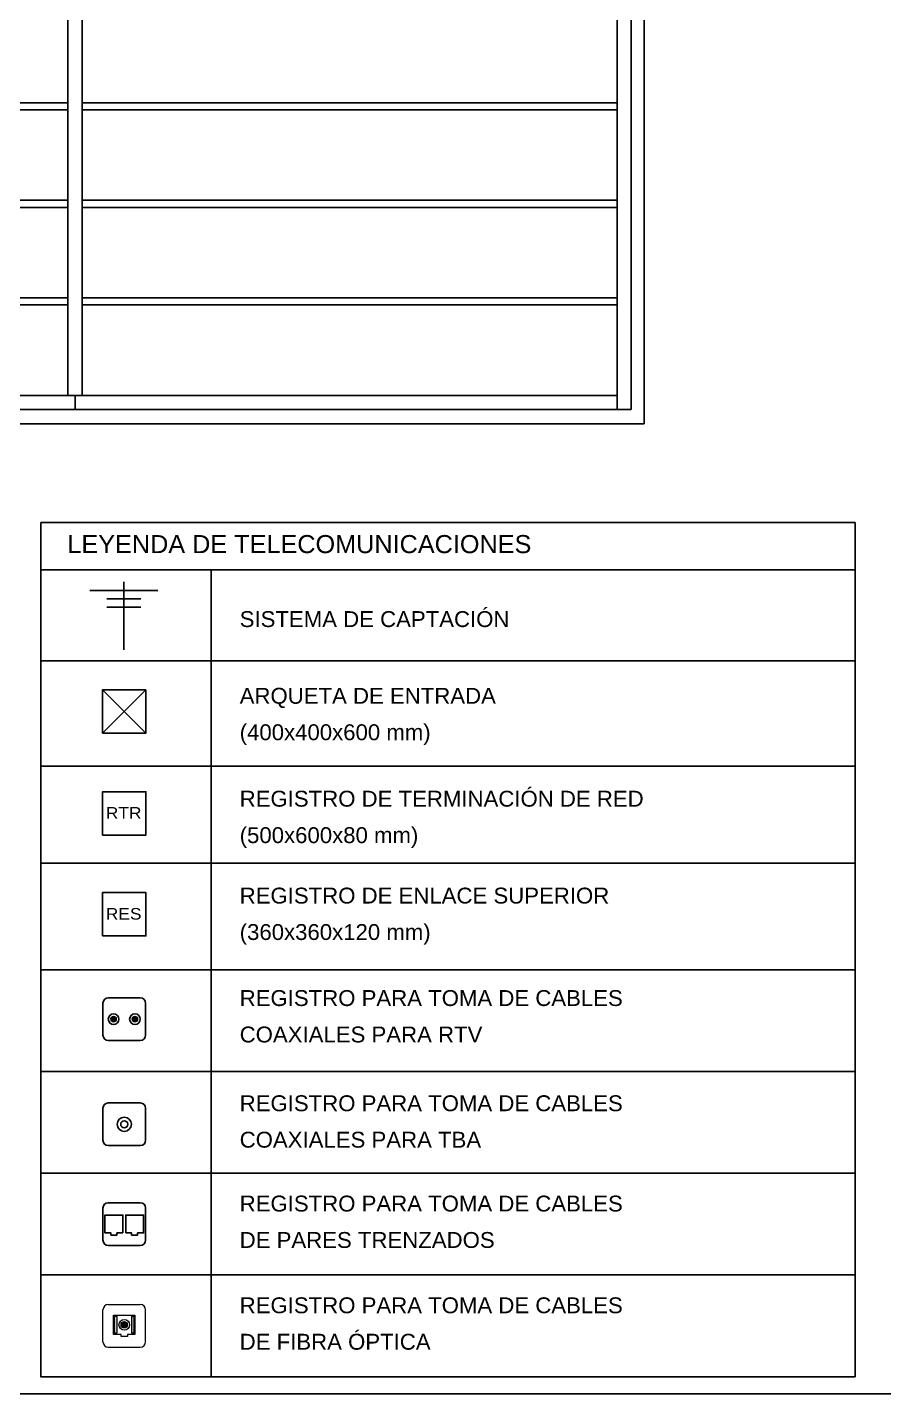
# Model space of a CAD drawing. Header units: millimetres. Extents: x 441156 to 441876, y 4514765 to 4515211.
# Drawn here: x 441449.18 to 441455.22, y 4515026.92 to 4515036.55 of the extents above; entities that cross this region are included whole.
import ezdxf
from ezdxf.enums import TextEntityAlignment as Align

# ---------------------------------------------------------------- set-up
doc = ezdxf.new("R2010")
doc.units = ezdxf.units.MM
doc.linetypes.add('CONTINUA', pattern=[0])
doc.layers.add('01_cartela', color=6, linetype='Continuous', plot=False)
for name, color, linetype in [('01_mono PRIMERA', 2, 'Continuous'), ('01_solar térmico', 3, 'Continuous'), ('01_textos', 7, 'Continuous'), ('CALEFAC_NOTAS', 7, 'Continuous'), ('VENTILACIÓN NOTAS', 7, 'Continuous')]:
    doc.layers.add(name, color=color, linetype=linetype)
doc.layers.add('ICT_NUDOS', color=19, linetype='Continuous', lineweight=0)
doc.styles.add('Estilo1', font='swissel.ttf')
doc.styles.add('NIEVES2', font='sanss___.ttf')

# ---------------------------------------------------------------- blocks, each defined once
blk = doc.blocks.new('A$C07944EAF')
at = {"layer": '01_mono PRIMERA', "color": 254}
for p, q in [((5.9698, 0.2, 0), (5.9698, 3, 0)), ((6.0698, 0.2, 0), (6.0698, 3, 0)), ((9.8423, 0.1), (9.8423, 3)), ((9.9423, 3), (9.9423, 0.1)), ((10.0323, 3), (10.0323, 0)), ((5.9698, 2.2625, 0), (2.1973, 2.2625, 0)), ((9.8423, 2.2625), (6.0698, 2.2625, 0)), ((5.9698, 2.2125, 0), (2.1973, 2.2125, 0)), ((9.8423, 2.2125), (6.0698, 2.2125, 0)), ((5.9698, 1.575, 0), (2.1973, 1.575, 0)), ((9.8423, 1.575), (6.0698, 1.575, 0)), ((5.9698, 1.525, 0), (2.1973, 1.525, 0)), ((9.8423, 1.525), (6.0698, 1.525, 0)), ((5.9698, 0.8875, 0), (2.1973, 0.8875, 0)), ((9.8423, 0.8875), (6.0698, 0.8875, 0)), ((5.9698, 0.8375, 0), (2.1973, 0.8375, 0)), ((9.8423, 0.8375), (6.0698, 0.8375, 0)), ((2.1973, 0.2, 0), (9.8423, 0.2)), ((6.0198, 0.1, 0), (6.0198, 0.2, 0)), ((6.0198, 0.1, 0), (6.0198, 0.2, 0)), ((2.0973, 0.1, 0), (9.9423, 0.1)), ((2.0073, 0, 0), (10.0323, 0))]:
    blk.add_line(p, q, dxfattribs=at)

msp = doc.modelspace()

# ---------------------------------------------------------------- hatches: boundary and pattern name
at = {"layer": '01_solar térmico'}
h = msp.add_hatch(color=202, dxfattribs=at)
edge = h.paths.add_edge_path()
edge.add_arc((441449.79297923, 4515029.55708382), 0.01881416, 0, 360)
h = msp.add_hatch(color=202, dxfattribs=at)
edge = h.paths.add_edge_path()
edge.add_arc((441449.94349252, 4515029.55708382), 0.01881416, 0, 360)
at = {"layer": 'ICT_NUDOS'}
for points in [[(441449.80050489, 4515027.46364969), (441449.81555622, 4515027.46364969), (441449.81555622, 4515027.34323906), (441449.80050489, 4515027.34323906)], [(441449.92091553, 4515027.46364969), (441449.93596685, 4515027.46364969), (441449.93596685, 4515027.34323906), (441449.92091553, 4515027.34323906)]]:
    msp.add_hatch(color=202, dxfattribs=at).paths.add_polyline_path(points)
h = msp.add_hatch(color=202, dxfattribs=at)
edge = h.paths.add_edge_path()
edge.add_arc((441449.86823587, 4515027.40344437), 0.02257699, 0, 360)

# ---------------------------------------------------------------- linework, layer by layer
at = {"layer": '01_cartela', "color": 3}
msp.add_lwpolyline([(441432.47255193, 4515048.45299148), (441432.47255193, 4515026.91796746), (441463.11053999, 4515026.91796746), (441463.11053999, 4515048.45299148)], close=True, dxfattribs=at)
at = {"layer": '01_solar térmico', "color": 202}
for p, q in [((441449.86506429, 4515032.16119946), (441449.86506429, 4515032.63878971)), ((441449.62626917, 4515032.57909093), (441450.10385942, 4515032.57909093)), ((441449.74566673, 4515032.51939215), (441449.98446185, 4515032.51939215)), ((441449.74566673, 4515032.45969337), (441449.98446185, 4515032.45969337)), ((441449.7145411, 4515031.57249546), (441450.02019886, 4515031.87815322)), ((441449.7145411, 4515031.87815322), (441450.02019886, 4515031.57249546)), ((441449.71772258, 4515029.44419886), (441449.71772258, 4515029.66996879)), ((441449.75535091, 4515029.70759711), (441449.98112084, 4515029.70759711)), ((441450.01874916, 4515029.44419886), (441450.01874916, 4515029.66996879)), ((441449.75535091, 4515029.40657053), (441449.98112084, 4515029.40657053)), ((441449.75535091, 4515028.96690091), (441449.98112084, 4515028.96690091)), ((441449.71772258, 4515028.70350265), (441449.71772258, 4515028.92927259)), ((441450.01874916, 4515028.70350265), (441450.01874916, 4515028.92927259)), ((441449.75535091, 4515028.66587433), (441449.98112084, 4515028.66587433)), ((441449.71770072, 4515028.00013294), (441449.71770072, 4515028.22593567)), ((441449.71772258, 4515028.0001712), (441449.71772258, 4515028.22594113)), ((441449.75535091, 4515028.26356945), (441449.98112084, 4515028.26356946)), ((441450.01874916, 4515028.0001712), (441450.01874916, 4515028.22594113)), ((441450.01877102, 4515028.00013294), (441450.01877102, 4515028.22593567)), ((441449.75535091, 4515027.96254287), (441449.98112084, 4515027.96254287))]:
    msp.add_line(p, q, dxfattribs=at)
for points in [[(441449.7145411, 4515031.57249546), (441450.02019886, 4515031.57249546), (441450.02019886, 4515031.87815322), (441449.7145411, 4515031.87815322), (441449.7145411, 4515031.57249546)], [(441449.71540699, 4515030.8548275), (441450.02106475, 4515030.8548275), (441450.02106475, 4515031.16048526), (441449.71540699, 4515031.16048526), (441449.71540699, 4515030.8548275)], [(441449.71540699, 4515030.14354671), (441450.02106475, 4515030.14354671), (441450.02106475, 4515030.44920447), (441449.71540699, 4515030.44920447), (441449.71540699, 4515030.14354671)], [(441449.85829479, 4515028.05085594), (441449.85829479, 4515028.17706585), (441449.73208488, 4515028.17706585), (441449.73208488, 4515028.05085594), (441449.77415485, 4515028.05085594), (441449.77415485, 4515028.0350797), (441449.81622482, 4515028.0350797), (441449.81622482, 4515028.05085594)], [(441449.87817696, 4515028.05085594), (441449.87817696, 4515028.17706585), (441450.00438687, 4515028.17706585), (441450.00438687, 4515028.05085594), (441449.9623169, 4515028.05085594), (441449.9623169, 4515028.03507971), (441449.92024693, 4515028.03507971), (441449.92024693, 4515028.05085594)]]:
    msp.add_lwpolyline(points, close=True, dxfattribs=at)
for centre, radius in [((441449.79297923, 4515029.55708382), 0.03762832), ((441449.79297923, 4515029.55708382), 0.01881416), ((441449.94349252, 4515029.55708382), 0.03762832), ((441449.94349252, 4515029.55708382), 0.01881416), ((441449.86823587, 4515028.81638762), 0.0501711), ((441449.86823587, 4515028.81638762), 0.02508555)]:
    msp.add_circle(centre, radius, dxfattribs=at)
for centre, start, end in [((441449.75535091, 4515029.66996879), 90, 180), ((441449.98112084, 4515029.66996879), 0, 90), ((441449.75535091, 4515029.44419886), 180, 270), ((441449.98112084, 4515029.44419886), 270, 0), ((441449.75535091, 4515028.92927259), 90, 180), ((441449.98112084, 4515028.92927259), 0, 90), ((441449.75535091, 4515028.70350265), 180, 270), ((441449.98112084, 4515028.70350265), 270, 0), ((441449.75535091, 4515028.22594113), 90, 180), ((441449.98112084, 4515028.22594113), 0, 90), ((441449.75535091, 4515028.0001712), 180, 270), ((441449.98112084, 4515028.0001712), 270, 0)]:
    msp.add_arc(centre, 0.03762832, start, end, dxfattribs=at)
at = {"layer": 'CALEFAC_NOTAS', "color": 7}
for q in [(441449.2795135, 4515027.03735726), (441454.8767255, 4515032.72320409)]:
    msp.add_line((441449.2795135, 4515032.72320409), q, dxfattribs=at)
msp.add_lwpolyline([(441455.02202867, 4515032.72320409), (441449.2795135, 4515032.72320409), (441449.2795135, 4515033.05710182)], dxfattribs=at)
at = {"layer": 'CALEFAC_NOTAS', "linetype": 'CONTINUA'}
msp.add_lwpolyline([(441449.2795135, 4515033.05710182), (441455.02202867, 4515033.05710182), (441455.02202867, 4515027.03735726), (441449.2795135, 4515027.03735726)], close=True, dxfattribs=at)
at = {"layer": 'ICT_NUDOS', "color": 202}
for p, q in [((441449.71772258, 4515027.28303374), (441449.71772258, 4515027.50880367)), ((441449.75535091, 4515027.546432), (441449.98112084, 4515027.546432)), ((441450.01874916, 4515027.28303374), (441450.01874916, 4515027.50880367)), ((441449.75535091, 4515027.24540542), (441449.98112084, 4515027.24540542))]:
    msp.add_line(p, q, dxfattribs=at)
for points in [[(441449.79297923, 4515027.47117535), (441449.94349252, 4515027.47117535), (441449.94349252, 4515027.33571339), (441449.89081287, 4515027.33571339), (441449.89081287, 4515027.32066206), (441449.84565888, 4515027.32066206), (441449.84565888, 4515027.33571339), (441449.79297923, 4515027.33571339), (441449.79297923, 4515027.47117535)], [(441449.80050489, 4515027.46364969), (441449.81555622, 4515027.46364969), (441449.81555622, 4515027.34323906), (441449.80050489, 4515027.34323906)], [(441449.92091553, 4515027.46364969), (441449.93596685, 4515027.46364969), (441449.93596685, 4515027.34323906), (441449.92091553, 4515027.34323906)]]:
    msp.add_lwpolyline(points, close=True, dxfattribs=at)
for radius in [0.03762832, 0.02257699]:
    msp.add_circle((441449.86823587, 4515027.40344437), radius, dxfattribs=at)
for centre, start, end in [((441449.75535091, 4515027.50880367), 90, 180), ((441449.98112084, 4515027.50880367), 0, 90), ((441449.75535091, 4515027.28303374), 180, 270), ((441449.98112084, 4515027.28303374), 270, 0)]:
    msp.add_arc(centre, 0.03762832, start, end, dxfattribs=at)
at = {"layer": 'VENTILACIÓN NOTAS', "color": 5}
for p, q in [((441450.48162878, 4515032.72320409), (441450.48162878, 4515027.03735726)), ((441449.2795135, 4515032.08294589), (441455.02202867, 4515032.08294589)), ((441449.2795135, 4515032.08294589), (441455.02202867, 4515032.08294589)), ((441449.2795135, 4515031.34018201), (441455.02202867, 4515031.34018201)), ((441449.2795135, 4515031.34018201), (441455.02202867, 4515031.34018201)), ((441449.2795135, 4515030.6573283), (441455.02202867, 4515030.6573283)), ((441449.2795135, 4515029.9059071), (441455.02202867, 4515029.9059071)), ((441449.2795135, 4515029.18876964), (441455.02202867, 4515029.18876964)), ((441449.2795135, 4515028.47163218), (441455.02202867, 4515028.47163218)), ((441449.2795135, 4515027.75449472), (441455.02202867, 4515027.75449472))]:
    msp.add_line(p, q, dxfattribs=at)

# ---------------------------------------------------------------- block references
at = {"layer": '01_mono PRIMERA'}
msp.add_blockref('A$C07944EAF', (441443.5013146, 4515033.7529532, -0.00000442), dxfattribs=at)

# ---------------------------------------------------------------- texts
at = {"layer": '01_solar térmico', "color": 202, "style": 'NIEVES2'}
for s, width, p, p2 in [('RTR', 1.096161, (441449.73801979, 4515030.97015465), (441449.98988178, 4515030.97015465)), ('RES', 1.095627, (441449.73801979, 4515030.25887386), (441449.98988178, 4515030.25887386))]:
    msp.add_text(s, height=0.081508736, dxfattribs=dict(at, width=width)).set_placement(p, p2, align=Align.FIT)
at = {"layer": '01_textos', "color": 1, "style": 'Estilo1'}
msp.add_text('LEYENDA DE TELECOMUNICACIONES', height=0.1273653913, dxfattribs=at).set_placement((441449.46714187, 4515032.8415352))
at = {"layer": '01_textos', "color": 5, "style": 'Estilo1'}
for s, p in [('SISTEMA DE CAPTACIÓN', (441450.68215976, 4515032.3206797)), ('ARQUETA DE ENTRADA', (441450.68215976, 4515031.78013165)), ('(400x400x600 mm)', (441450.68215976, 4515031.52330799)), ('REGISTRO DE TERMINACIÓN DE RED ', (441450.68215976, 4515031.05500927)), ('(500x600x80 mm)', (441450.68215976, 4515030.79818561)), ('REGISTRO DE ENLACE SUPERIOR', (441450.68215976, 4515030.37215556)), ('(360x360x120 mm)', (441450.68215976, 4515030.1153319)), ('REGISTRO PARA TOMA DE CABLES ', (441450.68215976, 4515029.65005331)), ('COAXIALES PARA RTV', (441450.68215976, 4515029.39322965)), ('REGISTRO PARA TOMA DE CABLES ', (441450.68215976, 4515028.90868473)), ('COAXIALES PARA TBA', (441450.68215976, 4515028.65186108)), ('REGISTRO PARA TOMA DE CABLES', (441450.68215976, 4515028.20190293)), ('DE PARES TRENZADOS', (441450.68215976, 4515027.94507927)), ('REGISTRO PARA TOMA DE CABLES', (441450.68215976, 4515027.48476547)), ('DE FIBRA ÓPTICA', (441450.68215976, 4515027.22794181))]:
    msp.add_text(s, height=0.1119292596, dxfattribs=at).set_placement(p)

doc.saveas('drawing.dxf')
